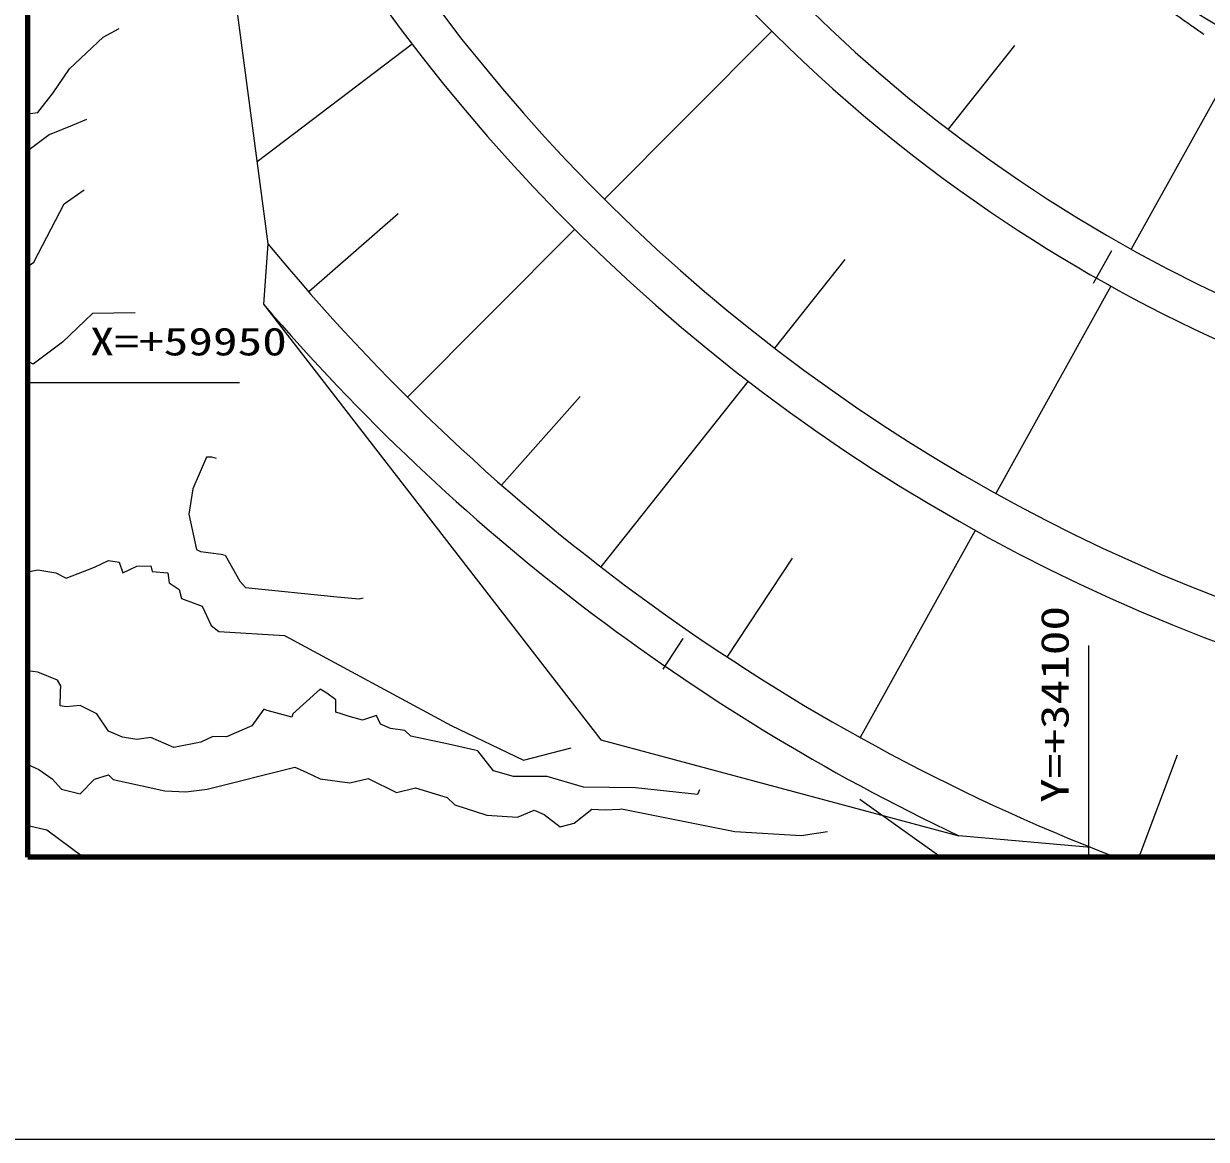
# Model space of a CAD drawing. Units: millimetres at full size, sheet at 1:500; details may follow other scales. Extents: x -209175 to 420500, y 0 to 351151.
# Drawn here: x 9854 to 51772, y 0 to 39548 of the extents above; entities that cross this region are included whole.
import ezdxf
from ezdxf.enums import TextEntityAlignment as Align

# ---------------------------------------------------------------- set-up
doc = ezdxf.new("R2010")
doc.units = ezdxf.units.MM
doc.header["$LTSCALE"] = 500
doc.linetypes.add('USER3', pattern=[7.5, 6, -1.5])
for name, color, linetype, lineweight in [('D-BGD-EXST', 7, 'Continuous', 25), ('D-BGD-HICN', 7, 'Continuous', 13), ('D-BGD-HTXT', 7, 'Continuous', 13), ('D-BGD-LWCN', 8, 'Continuous', 13), ('D-TTL', 7, 'Continuous', 13)]:
    doc.layers.add(name, color=color, linetype=linetype, lineweight=lineweight)
doc.styles.add('ＭＳ ゴシック', font='')
doc.styles.get('ＭＳ ゴシック').set_extended_font_data('MS Gothic')

msp = doc.modelspace()

# ---------------------------------------------------------------- linework, layer by layer
at = {"layer": 'D-BGD-EXST'}
for p, q in [((15791, 52113.9), (18513.2, 31749.3)), ((36366.6, 39277.7), (30442.2, 33322.7)), ((23626.5, 38820.9), (18125.4, 34650.4)), ((44967.9, 38768.5), (42618, 35805.7)), ((53187.2, 38898.9), (49111.8, 31553.7)), ((23122.9, 32803.2), (19959, 30041)), ((29384.3, 32259.3), (23460, 26304.4)), ((18513.2, 31749.3), (18356.9, 29600.6)), ((38957.3, 31190.2), (36465.3, 28048.2)), ((48384.1, 30242.1), (44308.7, 22897)), ((18356.9, 29600.6), (30314.6, 14158)), ((35533.1, 26872.8), (30312.8, 20290.9)), ((29575.2, 26336.1), (26793.1, 23189.7)), ((43580.9, 21585.3), (39505.5, 14240.2)), ((34790.9, 17097.6), (37099.6, 20604.5)), ((30314.6, 14158), (43005.3, 10756.5)), ((50733.2, 13620.9), (49375, 10000)), ((47672.5, 10350.5), (43005.3, 10756.5))]:
    msp.add_line(p, q, dxfattribs=at)
for centre, radius, start, end in [((74875.1, 77985), 43200, 186.05891, 281.21006), ((74875.1, 77985), 44700, 186.05891, 282.87871), ((74875.1, 77985), 53100, 186.05891, 272.532), ((75010.3, 78110.5), 54780.3, 187.22911, 235.03851), ((74875.1, 77985), 63000, 203.59162, 269.76031), ((74875.1, 77985), 64500, 203.64709, 272.8681), ((74875.1, 77985), 54600, 235.07935, 274.83957), ((74875.1, 77985), 72900, 219.36322, 248.84045), ((74875.1, 77985), 74400, 220.56633, 244.63657)]:
    msp.add_arc(centre, radius, start, end, dxfattribs=at)
at = {"layer": 'D-BGD-EXST', "linetype": 'USER3'}
msp.add_arc((75437.1, 73822.3), 42005.9, 180.32217, 261.51598, dxfattribs=at)
at = {"layer": 'D-BGD-HICN'}
msp.add_line((48412, 31493), (47764, 30333), dxfattribs=at)
for points in [[(12081, 36145), (11569, 35939), (10759, 35612), (10000, 35036.8)], [(10000, 13290.2), (10386, 13106), (10861, 12784), (11191, 12411), (11861, 12250), (12361, 12770), (12861, 12916), (13030, 12750), (14861, 12351), (15597, 12317), (16361, 12409), (19468, 13188), (19861, 13017), (20361, 12778), (21413, 12633), (22068, 12788), (23072, 12292), (23744, 12464), (24861, 12114), (25135, 11855), (26268, 11488), (27361, 11421), (27951, 11671), (28297, 11517), (28865, 11081), (29361, 11211), (29988, 11708), (30462, 11682), (30986, 11706), (31042, 11721), (35062, 10910), (37417, 10769), (38350, 10912)]]:
    msp.add_lwpolyline(points, dxfattribs=at)
at = {"layer": 'D-BGD-HTXT'}
for p, q in [((10000, 26831), (17500, 26831)), ((47611, 10000), (47611, 17500))]:
    msp.add_line(p, q, dxfattribs=at)
at = {"layer": 'D-BGD-LWCN'}
for p, q in [((33218, 17754), (32512, 16666)), ((39494, 12061), (42369.8, 10000))]:
    msp.add_line(p, q, dxfattribs=at)
for points in [[(10000, 36354.8), (10361, 36401), (10904, 37091), (11478, 37941), (12673, 39072), (13240, 39380)], [(10000, 30944), (10219, 31091), (11285, 33159), (12003, 33652)], [(13804, 29303), (12290, 29273), (11225, 28253), (10189, 27483), (10000, 27590.2)], [(16692, 24138), (16525, 24178), (16338, 24178), (15848, 23056), (15708, 22156), (15976, 20906), (16117, 20836), (16852, 20742), (16993, 20707), (17518, 19784), (17717, 19562), (20964, 19235), (21746, 19165), (21885, 19199)], [(10000, 20113.3), (10361, 20189), (10993, 20081), (11361, 19888), (12361, 20278), (12861, 20514), (13242, 20462), (13372, 20081), (13861, 20321), (14361, 20327), (14413, 20133), (14965, 20081), (15006, 19726), (15361, 19491), (15451, 19171), (16179, 18899), (16499, 18219), (16772, 18006), (19093, 17865), (25003, 14672), (27568, 13438), (29263, 13879)], [(33807, 12395), (33736, 12219), (31537, 12456), (29698, 12478), (28406, 12866), (27211, 12866), (26501, 13060), (25951, 13771), (24911, 14003), (23577, 14297), (23361, 14492), (22861, 14559), (22498, 14718), (22361, 15023), (21861, 14856), (21361, 15001), (21108, 15081), (20917, 15137), (20920, 15581), (20594, 15814), (20361, 15961), (19394, 15081), (19361, 14966), (18483, 15203), (18361, 15254), (17939, 14659), (17044, 14264), (16556, 14276), (16128, 14081), (15175, 13895), (14361, 14244), (13861, 14168), (13361, 14261), (12861, 14474), (12452, 15081), (11861, 15376), (11361, 15327), (11143, 15363), (11158, 15878), (11171, 16081), (11056, 16276), (10361, 16559), (10000, 16605.2)], [(11959.5, 10000), (10673, 10958), (10000, 11117.1)]]:
    msp.add_lwpolyline(points, dxfattribs=at)
at = {"layer": 'D-TTL'}
msp.add_lwpolyline([(0, 0), (0, 297000), (420500, 297000), (420500, 0)], close=True, dxfattribs=at)
at = {"layer": 'D-TTL', "color": 2, "lineweight": 140}
msp.add_lwpolyline([(10000, 10000), (10000, 287000), (410500, 287000), (410500, 10000)], close=True, dxfattribs=at)

# ---------------------------------------------------------------- texts
at = {"layer": 'D-BGD-HTXT', "style": 'ＭＳ ゴシック', "width": 1.3}
msp.add_text('X=+59950', height=987.1, dxfattribs=at).set_placement((12198.2, 27490.9), align=Align.BOTTOM_LEFT)
msp.add_text('Y=+34100', height=987.1, rotation=90, dxfattribs=at).set_placement((47190.1, 11925), align=Align.BOTTOM_LEFT)

doc.saveas('drawing.dxf')
